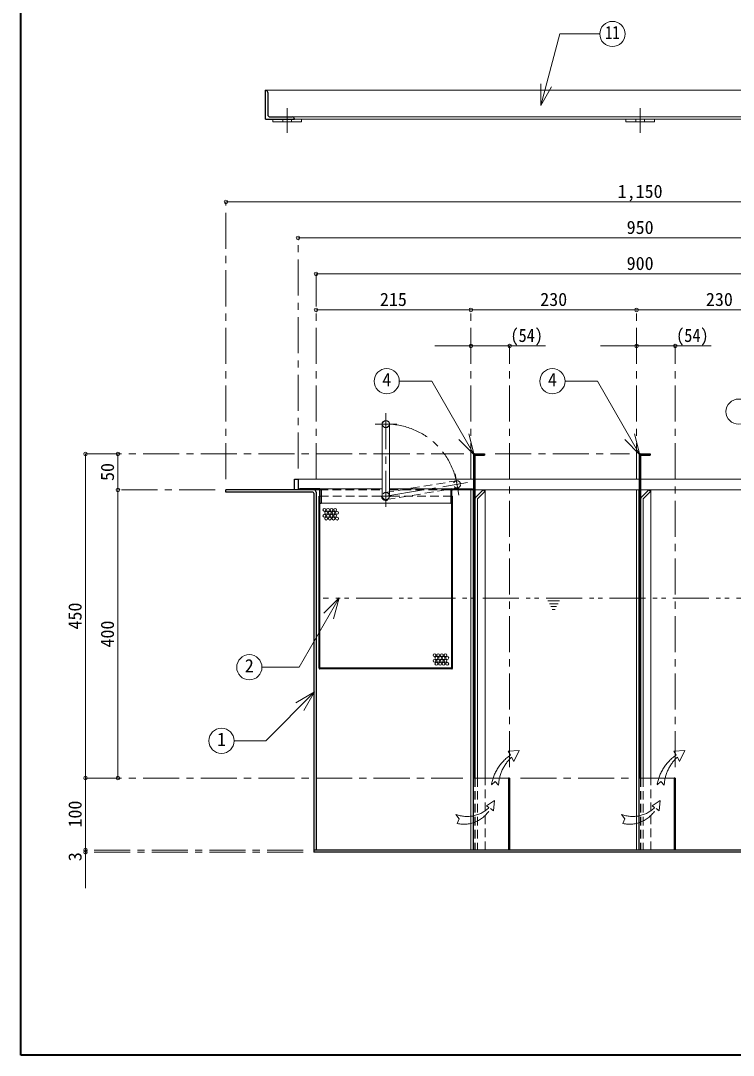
# Model space of a CAD drawing. Units: millimetres at full size, sheet at 1:10. Extents: x -2114 to 1936, y -1399 to 1411.
# Drawn here: x -2114 to -1125, y -1399 to 38 of the extents above; entities that cross this region are included whole.
import ezdxf
from ezdxf.enums import TextEntityAlignment as Align

# ---------------------------------------------------------------- set-up
doc = ezdxf.new("R2010")
doc.units = ezdxf.units.MM
doc.header["$LTSCALE"] = 10
doc.header["$PDMODE"] = 32
doc.header["$PDSIZE"] = 5
for name, pattern in [('CHAIN1', [8, 5, -1, 1, -1]), ('DASHED1', [1.8, 1.2, -0.6]), ('DOUBLE_CHAIN1', [8.8, 5, -1, 0.6, -0.6, 0.6, -1])]:
    doc.linetypes.add(name, pattern=pattern)
doc.layers.add('0-0_ﾚｲﾔ1', color=4, linetype='Continuous', lineweight=9)
doc.styles.add('ＭＳ ゴシック', font='')
doc.styles.get('ＭＳ ゴシック').set_extended_font_data('MS Gothic')

msp = doc.modelspace()

# ---------------------------------------------------------------- linework, layer by layer
at = {"layer": '0-0_ﾚｲﾔ1', "color": 1, "lineweight": 40}
for p, q in [((-2113.92, -1398.64), (-2113.92, 1411.36)), ((1936.08, -1398.64), (-2113.92, -1398.64))]:
    msp.add_line(p, q, dxfattribs=at)
at = {"layer": '0-0_ﾚｲﾔ1', "color": 7, "lineweight": 18}
for p, q in [((-1391.97, -79.78), (-1365.35, 19.56)), ((-1365.35, 19.56), (-1309.93, 19.56)), ((-1391.97, -79.78), (-1391.97, -49.78)), ((-1391.97, -79.78), (-1376.97, -53.8)), ((-733.92, -58.64), (-1773.92, -58.64)), ((-1736.92, -95.64), (-770.92, -95.64)), ((-1733.92, -98.64), (-773.92, -98.64)), ((-1313.16, -462.65), (-1358.27, -462.65)), ((-1254.23, -564.73), (-1313.16, -462.65)), ((-1611.92, -522.14), (-1611.92, -622.14)), ((-1601.92, -522.14), (-1601.92, -622.14)), ((-1484.23, -564.73), (-1505.44, -543.52)), ((-1484.23, -564.73), (-1491.99, -535.75)), ((-1254.23, -564.73), (-1275.44, -543.52)), ((-1254.23, -564.73), (-1261.99, -535.75)), ((-1488.92, -1113.64), (-1488.92, -613.64)), ((-1486.92, -613.64), (-1485.92, -613.64)), ((-1485.92, -1113.64), (-1485.92, -613.64)), ((-1482.04, -623.76), (-1471.92, -613.64)), ((-1479.48, -625.44), (-1469.8, -615.76)), ((-1471.92, -613.64), (-1469.8, -615.76)), ((-1258.92, -613.64), (-1255.92, -613.64)), ((-1258.92, -1113.64), (-1258.92, -613.64)), ((-1255.92, -1113.64), (-1255.92, -613.64)), ((-1252.04, -623.76), (-1241.92, -613.64)), ((-1249.48, -625.44), (-1239.8, -615.76)), ((-1241.92, -613.64), (-1239.8, -615.76)), ((-1482.92, -625.88), (-1482.92, -1013.64)), ((-1479.92, -626.5), (-1479.92, -1013.64)), ((-1252.92, -625.88), (-1252.92, -1013.64)), ((-1249.92, -626.5), (-1249.92, -1013.64)), ((-1671.74, -763.46), (-1727.36, -859.8)), ((-1671.74, -763.46), (-1692.95, -784.67)), ((-1671.74, -763.46), (-1679.5, -792.44)), ((-1779.01, -859.8), (-1727.36, -859.8)), ((-1705.89, -894.08), (-1773.77, -961.96)), ((-1705.89, -894.08), (-1731.87, -909.08)), ((-1705.89, -894.08), (-1720.89, -920.06)), ((-1817.61, -961.96), (-1773.77, -961.96)), ((-1485.17, -1013.64), (-1485.17, -1113.64)), ((-1483.67, -1013.64), (-1436.67, -1013.64)), ((-1255.17, -1013.64), (-1255.17, -1113.64)), ((-1253.67, -1013.64), (-1206.67, -1013.64))]:
    msp.add_line(p, q, dxfattribs=at)
at = {"layer": '0-0_ﾚｲﾔ1', "color": 5, "lineweight": 25}
for p, q in [((-1773.92, -98.64), (-1773.92, -58.64)), ((-1770.92, -61.64), (-1770.92, -92.64)), ((-1773.92, -98.64), (-1733.92, -98.64)), ((-1767.92, -95.64), (-1736.92, -95.64)), ((-1485.17, -565.14), (-1485.17, -1013.64)), ((-1483.67, -563.64), (-1470.17, -563.64)), ((-1483.67, -565.89), (-1483.67, -1013.64)), ((-1482.92, -565.14), (-1470.17, -565.14)), ((-1470.17, -563.64), (-1470.17, -565.14)), ((-1255.17, -565.14), (-1255.17, -1013.64)), ((-1253.67, -563.64), (-1240.17, -563.64)), ((-1253.67, -565.89), (-1253.67, -1013.64)), ((-1252.92, -565.14), (-1240.17, -565.14)), ((-1240.17, -563.64), (-1240.17, -565.14)), ((-1728.92, -598.64), (-1728.92, -613.64)), ((-1828.92, -616.64), (-1828.92, -613.64)), ((-1699.17, -613.64), (-1828.92, -613.64)), ((-1708.42, -616.64), (-1828.92, -616.64)), ((-1703.92, -616.64), (-1703.92, -1113.64)), ((-1698.42, -860.64), (-1698.42, -614.39)), ((-1696.92, -613.64), (-1696.92, -632.14)), ((-1516.92, -613.64), (-1516.92, -632.14)), ((-1515.42, -612.14), (-1486.92, -612.14)), ((-1515.42, -860.64), (-1515.42, -614.39)), ((-1486.92, -613.64), (-1514.67, -613.64)), ((-1486.92, -613.64), (-1486.92, -612.14)), ((-1706.92, -618.14), (-1706.92, -1116.64)), ((-1699.42, -622.14), (-1698.42, -622.14)), ((-1699.42, -861.14), (-1699.42, -622.14)), ((-1515.42, -622.14), (-1514.42, -622.14)), ((-1514.42, -861.14), (-1514.42, -622.14)), ((-1698.42, -632.14), (-1696.92, -632.14)), ((-1516.92, -632.14), (-1515.42, -632.14)), ((-1515.92, -861.14), (-1697.92, -861.14)), ((-1515.42, -862.14), (-1698.42, -862.14)), ((-1483.67, -1013.64), (-1485.17, -1013.64)), ((-1436.67, -1013.64), (-1436.67, -1113.64)), ((-1435.17, -1013.64), (-1436.67, -1013.64)), ((-1435.17, -1013.64), (-1435.17, -1113.64)), ((-1253.67, -1013.64), (-1255.17, -1013.64)), ((-1206.67, -1013.64), (-1206.67, -1113.64)), ((-1205.17, -1013.64), (-1206.67, -1013.64)), ((-1205.17, -1013.64), (-1205.17, -1113.64)), ((-800.92, -1113.64), (-1706.92, -1113.64)), ((-800.92, -1116.64), (-1706.92, -1116.64))]:
    msp.add_line(p, q, dxfattribs=at)
at = {"layer": '0-0_ﾚｲﾔ1', "linetype": 'CHAIN1'}
for p, q in [((-1743.92, -117.64), (-1743.92, -83.64)), ((-1253.92, -117.64), (-1253.92, -83.64)), ((-1828.92, -598.64), (-1828.92, -213.64)), ((-1728.92, -583.64), (-1728.92, -263.64)), ((-1703.92, -598.64), (-1703.92, -313.64)), ((-1488.92, -598.64), (-1488.92, -363.64)), ((-1258.92, -598.64), (-1258.92, -363.64)), ((-1435.17, -998.64), (-1435.17, -413.64)), ((-1205.17, -998.64), (-1205.17, -413.64)), ((-1606.92, -507.14), (-1606.92, -637.14)), ((-1621.92, -522.14), (-1591.92, -522.14)), ((-2023.92, -563.64), (-1498.67, -563.64)), ((-1455.17, -563.64), (-1268.67, -563.64)), ((-1505.81, -620.67), (-1510.69, -591.07)), ((-1843.92, -613.64), (-1978.92, -613.64)), ((-1606.92, -622.14), (-1493.45, -603.43)), ((-1621.92, -622.14), (-1591.92, -622.14)), ((-2023.92, -1013.64), (-1500.17, -1013.64)), ((-1420.17, -1013.64), (-1270.17, -1013.64)), ((-1721.92, -1113.64), (-2023.92, -1113.64)), ((-1721.92, -1116.64), (-2023.92, -1116.64))]:
    msp.add_line(p, q, dxfattribs=at)
at = {"layer": '0-0_ﾚｲﾔ1'}
for p, q in [((-1763.92, -102.64), (-1763.92, -98.64)), ((-1723.92, -102.64), (-1723.92, -98.64)), ((-1273.92, -102.64), (-1273.92, -98.64)), ((-1233.92, -102.64), (-1233.92, -98.64)), ((-1763.92, -102.64), (-1723.92, -102.64)), ((-1273.92, -102.64), (-1233.92, -102.64)), ((-1828.92, -213.64), (-678.92, -213.64)), ((-778.92, -263.64), (-1728.92, -263.64)), ((-1703.92, -313.64), (-803.92, -313.64)), ((-1488.92, -363.64), (-1703.92, -363.64)), ((-1258.92, -363.64), (-1488.92, -363.64)), ((-1028.92, -363.64), (-1258.92, -363.64)), ((-1538.92, -413.64), (-1385.17, -413.64)), ((-1308.92, -413.64), (-1155.17, -413.64)), ((-2023.92, -1013.64), (-2023.92, -563.64)), ((-1978.92, -613.64), (-1978.92, -563.64)), ((-1728.92, -598.64), (-1611.92, -598.64)), ((-1601.92, -598.64), (-1485.17, -598.64)), ((-1483.67, -598.64), (-1255.17, -598.64)), ((-1253.67, -598.64), (-778.92, -598.64)), ((-1978.92, -613.64), (-1978.92, -1013.64)), ((-1698.42, -612.14), (-1611.92, -612.14)), ((-1601.92, -612.14), (-1515.42, -612.14)), ((-1486.92, -613.64), (-1485.17, -613.64)), ((-1483.67, -613.64), (-1258.92, -613.64)), ((-1468.92, -1013.64), (-1468.92, -613.64)), ((-1255.92, -613.64), (-1255.17, -613.64)), ((-1253.67, -613.64), (-1028.92, -613.64)), ((-1238.92, -1013.64), (-1238.92, -613.64)), ((-1696.92, -632.14), (-1516.92, -632.14)), ((-2023.92, -1013.64), (-2023.92, -1113.64)), ((-2023.92, -1113.64), (-2023.92, -1166.64))]:
    msp.add_line(p, q, dxfattribs=at)
at = {"layer": '0-0_ﾚｲﾔ1', "linetype": 'DASHED1'}
for p, q in [((-1749.92, -102.64), (-1749.92, -98.64)), ((-1737.92, -102.64), (-1737.92, -98.64)), ((-1259.92, -102.64), (-1259.92, -98.64)), ((-1247.92, -102.64), (-1247.92, -98.64)), ((-1607.74, -617.2), (-1509.07, -600.93)), ((-1699.17, -613.64), (-1611.92, -613.64)), ((-1606.11, -627.07), (-1507.44, -610.8)), ((-1601.92, -613.64), (-1514.67, -613.64)), ((-1698.42, -622.14), (-1621.92, -622.14)), ((-1515.42, -622.14), (-1591.92, -622.14)), ((-1483.67, -1013.64), (-1483.67, -1113.64)), ((-1482.92, -1013.64), (-1482.92, -1113.64)), ((-1479.92, -1013.64), (-1479.92, -1113.64)), ((-1468.92, -1113.64), (-1468.92, -1013.64)), ((-1253.67, -1013.64), (-1253.67, -1113.64)), ((-1252.92, -1013.64), (-1252.92, -1113.64)), ((-1249.92, -1013.64), (-1249.92, -1113.64)), ((-1238.92, -1113.64), (-1238.92, -1013.64))]:
    msp.add_line(p, q, dxfattribs=at)
at = {"layer": '0-0_ﾚｲﾔ1', "linetype": 'DOUBLE_CHAIN1'}
for p, q in [((-982.42, -763.64), (-1693.92, -763.64)), ((-1365.92, -767.64), (-1381.92, -767.64)), ((-1367.92, -771.64), (-1379.92, -771.64)), ((-1369.92, -775.64), (-1377.92, -775.64)), ((-1371.92, -779.64), (-1375.92, -779.64)), ((-1433.99, -981.86), (-1437.04, -976.11)), ((-1203.99, -981.86), (-1207.04, -976.11)), ((-1432.32, -984.64), (-1429.46, -990.82)), ((-1202.32, -984.64), (-1199.46, -990.82)), ((-1467.29, -1052.25), (-1456.11, -1044.62)), ((-1457.6, -1058.96), (-1456.11, -1044.62)), ((-1237.29, -1052.25), (-1226.11, -1044.62)), ((-1227.6, -1058.96), (-1226.11, -1044.62)), ((-1467.29, -1052.25), (-1463.82, -1054.66)), ((-1461.78, -1056.07), (-1457.6, -1058.96)), ((-1237.29, -1052.25), (-1233.82, -1054.66)), ((-1231.78, -1056.07), (-1227.6, -1058.96))]:
    msp.add_line(p, q, dxfattribs=at)
at = {"layer": '0-0_ﾚｲﾔ1', "color": 7, "lineweight": 18}
msp.add_lwpolyline([(-1484.23, -564.73), (-1543.16, -462.65), (-1588.27, -462.65)], dxfattribs=at)
at = {"layer": '0-0_ﾚｲﾔ1', "color": 5, "lineweight": 25}
for points in [[(-1733.92, -613.64), (-1733.92, -598.64), (-1728.92, -598.64)], [(-1698.42, -612.14), (-1726.92, -612.14), (-1726.92, -613.64)]]:
    msp.add_lwpolyline(points, dxfattribs=at)
at = {"layer": '0-0_ﾚｲﾔ1', "linetype": 'DOUBLE_CHAIN1'}
for points in [[(-1437.04, -976.11), (-1421.87, -975.2), (-1429.46, -990.82)], [(-1207.04, -976.11), (-1191.87, -975.2), (-1199.46, -990.82)], [(-1460.39, -1023.29), (-1455.27, -1018.29), (-1450.52, -1023.57)], [(-1230.39, -1023.29), (-1225.27, -1018.29), (-1220.52, -1023.57)], [(-1509.68, -1064.19), (-1505.41, -1070.05), (-1507.84, -1076.86)], [(-1279.68, -1064.19), (-1275.41, -1070.05), (-1277.84, -1076.86)]]:
    msp.add_lwpolyline(points, dxfattribs=at)
at = {"layer": '0-0_ﾚｲﾔ1', "color": 7, "lineweight": 18}
for centre in [(-1292.43, 19.56), (-1605.77, -462.65), (-1375.77, -462.65), (-1117.27, -504.87), (-1796.51, -859.8), (-1835.11, -961.96)]:
    msp.add_circle(centre, 17.5, dxfattribs=at)
at = {"layer": '0-0_ﾚｲﾔ1', "color": 5, "lineweight": 25}
msp.add_circle((-1606.92, -522.14), 5, dxfattribs=at)
at = {"layer": '0-0_ﾚｲﾔ1', "linetype": 'DASHED1'}
msp.add_circle((-1508.25, -605.87), 5, dxfattribs=at)
at = {"layer": '0-0_ﾚｲﾔ1'}
for centre in [(-1692.28, -641.39), (-1689.78, -645.39), (-1687.28, -641.39), (-1684.78, -645.39), (-1682.28, -641.39), (-1679.78, -645.39), (-1677.28, -641.39), (-1674.78, -645.39), (-1692.28, -649.39), (-1689.78, -653.39), (-1687.28, -649.39), (-1684.78, -653.39), (-1682.28, -649.39), (-1679.78, -653.39), (-1677.28, -649.39), (-1674.78, -653.39), (-1539.28, -842.94), (-1536.78, -846.94), (-1534.28, -842.94), (-1531.78, -846.94), (-1529.28, -842.94), (-1526.78, -846.94), (-1524.28, -842.94), (-1521.78, -846.94), (-1539.28, -850.94), (-1536.78, -854.94), (-1534.28, -850.94), (-1531.78, -854.94), (-1529.28, -850.94), (-1526.78, -854.94), (-1524.28, -850.94), (-1521.78, -854.94)]:
    msp.add_circle(centre, 2, dxfattribs=at)
at = {"layer": '0-0_ﾚｲﾔ1', "color": 5, "lineweight": 25}
for centre, radius, start, end in [((-1773.92, -61.64), 3, 0, 90), ((-1767.92, -92.64), 3, 180, 270), ((-1736.92, -98.64), 3, 0, 90), ((-1483.67, -565.14), 1.5, 90, 180), ((-1482.92, -565.89), 0.75, 90, 180), ((-1253.67, -565.14), 1.5, 90, 180), ((-1252.92, -565.89), 0.75, 90, 180), ((-1708.42, -618.14), 1.5, 0, 90), ((-1706.92, -616.64), 3, 0, 90), ((-1699.17, -614.39), 0.75, 0, 90), ((-1698.42, -613.64), 1.5, 0, 90), ((-1515.42, -613.64), 1.5, 90, 180), ((-1514.67, -614.39), 0.75, 90, 180), ((-1698.42, -861.14), 1, 180, 270), ((-1697.92, -860.64), 0.5, 180, 270), ((-1515.92, -860.64), 0.5, 270, 0), ((-1515.42, -861.14), 1, 270, 0)]:
    msp.add_arc(centre, radius, start, end, dxfattribs=at)
at = {"layer": '0-0_ﾚｲﾔ1', "linetype": 'CHAIN1'}
msp.add_arc((-1606.92, -622.14), 100, 9.36346, 90, dxfattribs=at)
at = {"layer": '0-0_ﾚｲﾔ1', "linetype": 'DASHED1'}
for radius, start, end in [(5, 0, 180), (6, 180, 0)]:
    msp.add_arc((-1606.92, -622.14), radius, start, end, dxfattribs=at)
at = {"layer": '0-0_ﾚｲﾔ1', "color": 7, "lineweight": 18}
for centre, radius, start, end in [((-1606.92, -622.14), 5, 180, 0), ((-1479.92, -625.88), 3, 135, 180), ((-1478.42, -626.5), 1.5, 135, 180), ((-1249.92, -625.88), 3, 135, 180), ((-1248.42, -626.5), 1.5, 135, 180)]:
    msp.add_arc(centre, radius, start, end, dxfattribs=at)
at = {"layer": '0-0_ﾚｲﾔ1', "linetype": 'DOUBLE_CHAIN1'}
for centre, radius, start, end in [((-1399.57, -1032.92), 61.59, 123.98307, 170.99646), ((-1394.27, -1026.15), 56.31, 132.51176, 177.36854), ((-1169.57, -1032.92), 61.59, 123.98307, 170.99646), ((-1164.27, -1026.15), 56.31, 132.51176, 177.36854), ((-1494.27, -1023.23), 43.76, 249.37581, 314.10079), ((-1499, -1035.02), 42.76, 258.06872, 330.51954), ((-1264.27, -1023.23), 43.76, 249.37581, 314.10079), ((-1269, -1035.02), 42.76, 258.06872, 330.51954)]:
    msp.add_arc(centre, radius, start, end, dxfattribs=at)
at = {"layer": '0-0_ﾚｲﾔ1', "color": 1}
for p in [(-1828.92, -213.64), (-1728.92, -263.64), (-1703.92, -313.64), (-1703.92, -363.64), (-1488.92, -363.64), (-1258.92, -363.64), (-1488.92, -413.64), (-1435.17, -413.64), (-1258.92, -413.64), (-1205.17, -413.64), (-2023.92, -563.64), (-1978.92, -563.64), (-1978.92, -613.64), (-2023.92, -1013.64), (-1978.92, -1013.64), (-2023.92, -1113.64), (-2023.92, -1116.64)]:
    msp.add_point(p, dxfattribs=at)

# ---------------------------------------------------------------- texts
at = {"layer": '0-0_ﾚｲﾔ1', "color": 7, "style": 'ＭＳ ゴシック'}
for s, width, p in [('11', 0.8, (-1302.43, 7.06)), ('(54)', 0.9, (-1433.92, -413.64)), ('(54)', 0.9, (-1203.92, -413.64))]:
    msp.add_text(s, height=18.33, dxfattribs=dict(at, width=width)).set_placement(p, align=Align.BOTTOM_LEFT)
for s, p in [('1,150', (-1285.17, -213.64)), ('950', (-1272.67, -263.64)), ('900', (-1272.67, -313.64)), ('215', (-1615.17, -363.64)), ('230', (-1392.67, -363.64)), ('230', (-1162.67, -363.64)), ('4', (-1612.02, -475.15)), ('4', (-1382.02, -475.15)), ('2', (-1802.76, -872.3)), ('1', (-1841.36, -974.46))]:
    msp.add_text(s, height=18.33, dxfattribs=at).set_placement(p, align=Align.BOTTOM_LEFT)
for s, p in [('50', (-1978.92, -601.14)), ('450', (-2023.92, -807.39)), ('400', (-1978.92, -832.39)), ('100', (-2023.92, -1082.39)), ('3', (-2023.92, -1129.14))]:
    msp.add_text(s, height=18.33, rotation=90, dxfattribs=at).set_placement(p, align=Align.BOTTOM_LEFT)

doc.saveas('drawing.dxf')
